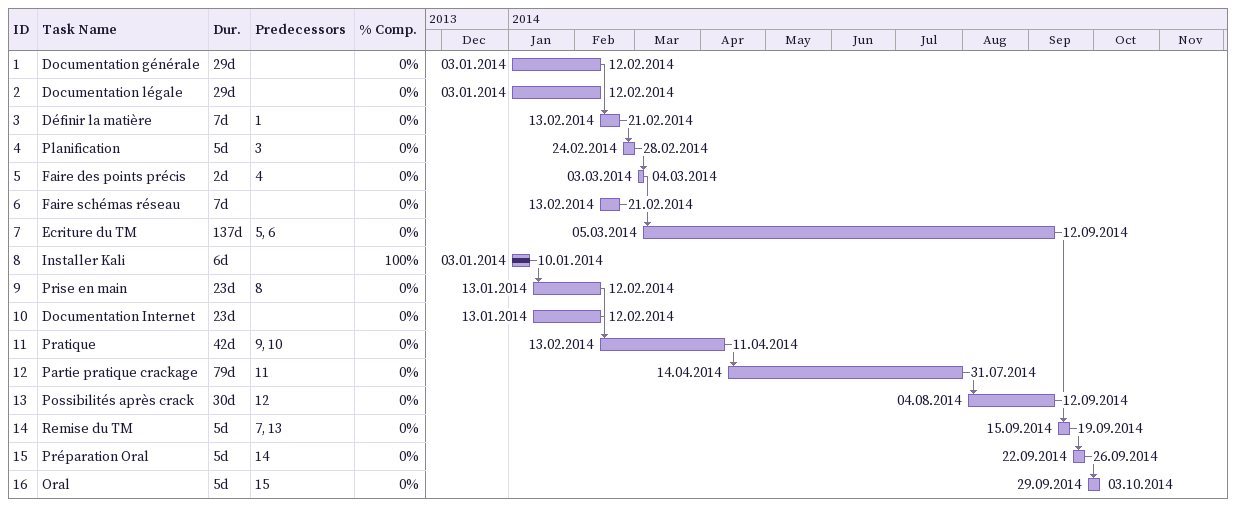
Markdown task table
| ID | Task | Duration | Start | Finish | Predecessors | % complete |
|---|---|---|---|---|---|---|
| 1 | Documentation générale | 29d | 2014-01-03 | 2014-02-12 |  | 0 |
| 2 | Documentation légale | 29d | 2014-01-03 | 2014-02-12 |  | 0 |
| 3 | Définir la matière | 7d | 2014-02-13 | 2014-02-21 | 1 | 0 |
| 4 | Planification | 5d | 2014-02-24 | 2014-02-28 | 3 | 0 |
| 5 | Faire des points précis | 2d | 2014-03-03 | 2014-03-04 | 4 | 0 |
| 6 | Faire schémas réseau | 7d | 2014-02-13 | 2014-02-21 |  | 0 |
| 7 | Ecriture du TM | 137d | 2014-03-05 | 2014-09-12 | 5, 6 | 0 |
| 8 | Installer Kali | 6d | 2014-01-03 | 2014-01-10 |  | 100 |
| 9 | Prise en main | 23d | 2014-01-13 | 2014-02-12 | 8 | 0 |
| 10 | Documentation Internet | 23d | 2014-01-13 | 2014-02-12 |  | 0 |
| 11 | Pratique | 42d | 2014-02-13 | 2014-04-11 | 9, 10 | 0 |
| 12 | Partie pratique crackage | 79d | 2014-04-14 | 2014-07-31 | 11 | 0 |
| 13 | Possibilités après crack | 30d | 2014-08-04 | 2014-09-12 | 12 | 0 |
| 14 | Remise du TM | 5d | 2014-09-15 | 2014-09-19 | 7, 13 | 0 |
| 15 | Préparation Oral | 5d | 2014-09-22 | 2014-09-26 | 14 | 0 |
| 16 | Oral | 5d | 2014-09-29 | 2014-10-03 | 15 | 0 |
